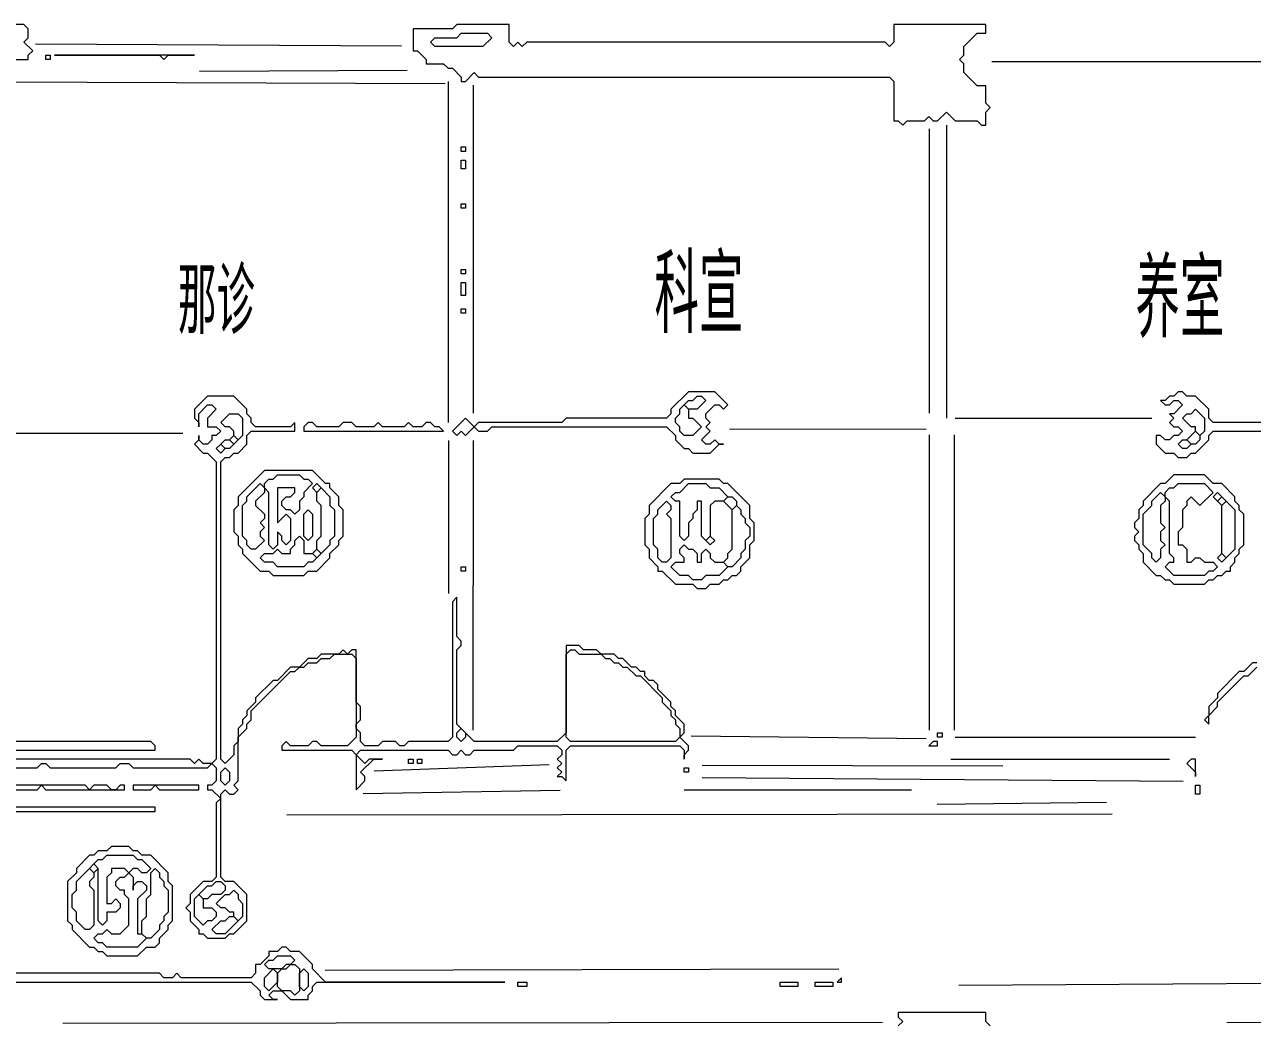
# Model space of a CAD drawing. Extents: x 12 to 2459, y 13 to 1740.
# Drawn here: x 1233.1 to 1514, y 1100.3 to 1329 of the extents above; entities that cross this region are included whole.
import ezdxf

# ---------------------------------------------------------------- set-up
doc = ezdxf.new("R2010")
doc.units = 0
for name, color, linetype, lineweight in [('OCR_TEXT', 6, 'Continuous', 0), ('TRACE_CURVE', 6, 'Continuous', 0), ('TRACE_STRAIGHT', 5, 'Continuous', 0), ('TRACE_TEXT_SYMBOL', 6, 'Continuous', 0)]:
    doc.layers.add(name, color=color, linetype=linetype, lineweight=lineweight)
doc.styles.add('wqy-unicode', font='wqy-unicode.lff')

msp = doc.modelspace()

# ---------------------------------------------------------------- linework, layer by layer
at = {"layer": 'TRACE_CURVE', "color": 6}
for points in [[(1275, 1244), (1272, 1241), (1272, 1239), (1273, 1238), (1273, 1237), (1273, 1240), (1275, 1242), (1276, 1242), (1277, 1241), (1275, 1239), (1275, 1237), (1277, 1237), (1278, 1236), (1277, 1235), (1276, 1235), (1276, 1234), (1275, 1233), (1274, 1233), (1273, 1234), (1273, 1235), (1273, 1234), (1272, 1233), (1274, 1231), (1275, 1231), (1277, 1229), (1277, 1161), (1276, 1160), (1274, 1160), (1273, 1161), (1272, 1160), (1271, 1161), (1226, 1161)], [(1286, 1237), (1285, 1238), (1285, 1239), (1284, 1240), (1284, 1241), (1281, 1244), (1275, 1244)], [(1360, 1187), (1357, 1187), (1357, 1167), (1355, 1165), (1336, 1165), (1332, 1169), (1332, 1186), (1333, 1187), (1333, 1188), (1332, 1189), (1332, 1198), (1331, 1197), (1331, 1166), (1330, 1165), (1321, 1165), (1320, 1164), (1319, 1164), (1318, 1165), (1315, 1165), (1314, 1164), (1311, 1164), (1310, 1165), (1310, 1167), (1309, 1168), (1309, 1169), (1310, 1170), (1310, 1173), (1309, 1174), (1309, 1186), (1308, 1186), (1307, 1185), (1306, 1186), (1305, 1185), (1301, 1185), (1300, 1184), (1298, 1184), (1296, 1182), (1294, 1182), (1291, 1179), (1290, 1179), (1286, 1175), (1286, 1174), (1284, 1172), (1284, 1171), (1283, 1170), (1283, 1169), (1282, 1168), (1282, 1165), (1281, 1164), (1281, 1162), (1279, 1160), (1278, 1161), (1278, 1229), (1279, 1230), (1280, 1230), (1281, 1231), (1282, 1231), (1284, 1233), (1284, 1235), (1285, 1236), (1295, 1236), (1295, 1238), (1294, 1237), (1286, 1237)], [(1292, 1164), (1292, 1163), (1308, 1163), (1309, 1162), (1309, 1154), (1311, 1156), (1311, 1157), (1310, 1158), (1313, 1161), (1315, 1161), (1312, 1161), (1311, 1160), (1309, 1162), (1310, 1163), (1330, 1163), (1331, 1162), (1332, 1162), (1333, 1163), (1334, 1162), (1335, 1162), (1336, 1163), (1345, 1163), (1346, 1164), (1355, 1164), (1356, 1163), (1356, 1162), (1355, 1161), (1356, 1160), (1355, 1159), (1356, 1158), (1355, 1157), (1356, 1157), (1357, 1156), (1357, 1163), (1358, 1164), (1383, 1164), (1384, 1163), (1384, 1161), (1384, 1162), (1385, 1163), (1385, 1164), (1383, 1166), (1384, 1167), (1384, 1169), (1382, 1171), (1382, 1172), (1381, 1173), (1381, 1174), (1378, 1177), (1378, 1178), (1377, 1179), (1376, 1179), (1375, 1180), (1375, 1181), (1374, 1181), (1373, 1182), (1372, 1182), (1370, 1184), (1369, 1184), (1368, 1185), (1365, 1185), (1364, 1186), (1361, 1186), (1360, 1187)], [(1257, 1160), (1258, 1159), (1275, 1159), (1276, 1160), (1277, 1159), (1277, 1156), (1276, 1155), (1275, 1155), (1275, 1154), (1276, 1154), (1278, 1152), (1277, 1151), (1277, 1134), (1276, 1133), (1274, 1133), (1271, 1130), (1271, 1128), (1270, 1127), (1271, 1126), (1271, 1124), (1273, 1122), (1273, 1121), (1274, 1121), (1275, 1120), (1279, 1120), (1280, 1121), (1281, 1121), (1284, 1124), (1284, 1130), (1281, 1133), (1279, 1133), (1278, 1134), (1278, 1153), (1279, 1154), (1280, 1153), (1281, 1153), (1282, 1154), (1281, 1155), (1282, 1156), (1282, 1166), (1284, 1168), (1284, 1169), (1285, 1170), (1285, 1172), (1294, 1181), (1295, 1181), (1296, 1182), (1297, 1182), (1298, 1183), (1300, 1183), (1301, 1184), (1303, 1184), (1304, 1185), (1308, 1185), (1309, 1184), (1309, 1166), (1307, 1164), (1301, 1164), (1300, 1165), (1299, 1165), (1298, 1164), (1294, 1164), (1293, 1165), (1292, 1164)], [(1226, 1163), (1263, 1163), (1263, 1164), (1262, 1165), (1226, 1165)], [(1231, 1159), (1236, 1159), (1237, 1160), (1238, 1160), (1239, 1159), (1254, 1159), (1255, 1160), (1257, 1160)], [(1433, 1103), (1433, 1102), (1434, 1101), (1433, 1100)], [(1454, 1100), (1453, 1101), (1453, 1103), (1433, 1103)]]:
    msp.add_lwpolyline(points, dxfattribs=at)
for points in [[(1280, 1240), (1282, 1240), (1283, 1239), (1283, 1235), (1282, 1234), (1281, 1235), (1281, 1236), (1280, 1237), (1279, 1237), (1278, 1238)], [(1277, 1232), (1278, 1233), (1279, 1232), (1278, 1231)], [(1278, 1233), (1279, 1234), (1280, 1234), (1281, 1233), (1280, 1232), (1279, 1232)], [(1280, 1234), (1281, 1235), (1282, 1234), (1281, 1233)], [(1357, 1185), (1358, 1186), (1359, 1186), (1360, 1185), (1365, 1185), (1366, 1184), (1367, 1184), (1368, 1183), (1369, 1183), (1370, 1182), (1371, 1182), (1373, 1180), (1374, 1180), (1379, 1175), (1379, 1174), (1381, 1172), (1381, 1171), (1382, 1170), (1382, 1169), (1383, 1168), (1383, 1166), (1382, 1165), (1358, 1165), (1357, 1166)], [(1332, 1167), (1333, 1168), (1334, 1167), (1334, 1166), (1333, 1165), (1332, 1166)], [(1278, 1158), (1279, 1159), (1280, 1158), (1280, 1156), (1279, 1155), (1278, 1156)], [(1276, 1132), (1277, 1133), (1278, 1133), (1279, 1132), (1279, 1131), (1278, 1130), (1276, 1130), (1275, 1129), (1274, 1129), (1273, 1130), (1275, 1132)], [(1272, 1129), (1273, 1130), (1274, 1129), (1274, 1127), (1276, 1127), (1277, 1126), (1277, 1125), (1276, 1124), (1275, 1124), (1274, 1123), (1272, 1125)], [(1280, 1130), (1281, 1131), (1282, 1130), (1282, 1129), (1283, 1128), (1283, 1125), (1282, 1124), (1281, 1125), (1281, 1126), (1280, 1126), (1279, 1127), (1278, 1127), (1277, 1128), (1279, 1130)], [(1279, 1124), (1280, 1125), (1281, 1125), (1282, 1124), (1279, 1121), (1277, 1121), (1276, 1122), (1278, 1124)]]:
    msp.add_lwpolyline(points, close=True, dxfattribs=at)
at = {"layer": 'TRACE_STRAIGHT', "color": 5}
for p, q in [((1235.62, 1324.6), (1319.38, 1324.13)), ((1454.37, 1320.56), (1549.37, 1320.58)), ((1273.12, 1318.37), (1320.62, 1318.54)), ((1226.87, 1315.93), (1329.37, 1315.49)), ((1330, 1316), (1330, 1238)), ((1335.73, 1315.13), (1335.77, 1240.12)), ((1444, 1306), (1444, 1239)), ((1440.16, 1240.12), (1440.16, 1305.12)), ((1446, 1239), (1491, 1239)), ((1394.37, 1236.55), (1439.38, 1236.49)), ((1226.87, 1235.53), (1269.38, 1235.51)), ((1330.15, 1233.88), (1330.15, 1198.87)), ((1335.77, 1167.62), (1335.81, 1233.87)), ((1440.14, 1167.62), (1440.17, 1235.13)), ((1445.79, 1235.13), (1445.81, 1167.62)), ((1385.62, 1166.31), (1439.38, 1165.68)), ((1446, 1166), (1501, 1166)), ((1445, 1161), (1495, 1161)), ((1313.1, 1158.31), (1353.14, 1159.75)), ((1388.12, 1159.6), (1456.88, 1159.42)), ((1388.12, 1156.76), (1498.12, 1155.96)), ((1310.62, 1153.15), (1355.62, 1153.91)), ((1384, 1154), (1436, 1154)), ((1441.87, 1150.68), (1480.63, 1151.17)), ((1293.12, 1148.23), (1481.88, 1148.51)), ((1301.87, 1112.75), (1419.38, 1113.01)), ((1446.87, 1109.3), (1604.37, 1110.22)), ((1508.13, 1100.77), (1576.88, 1101.08)), ((1241.87, 1100.6), (1429.38, 1100.85))]:
    msp.add_line(p, q, dxfattribs=at)
at = {"layer": 'TRACE_TEXT_SYMBOL', "color": 6}
for points in [[(1213, 1329), (1213, 1328), (1219, 1328), (1220, 1327), (1228, 1327), (1229, 1326), (1229, 1325), (1228, 1324), (1226, 1324), (1225, 1325), (1224, 1325), (1225, 1324), (1225, 1322), (1226, 1321), (1225, 1320), (1226, 1320), (1227, 1321), (1234, 1321), (1234, 1322), (1235, 1323), (1233, 1325), (1234, 1326), (1234, 1328), (1233, 1329)], [(1332, 1329), (1331, 1328), (1322, 1328), (1322, 1323), (1323, 1323), (1325, 1321), (1325, 1320), (1329, 1320), (1330, 1319), (1331, 1319), (1333, 1317), (1333, 1316), (1334, 1316), (1336, 1318), (1337, 1317), (1431, 1317), (1432, 1316), (1432, 1307), (1433, 1307), (1434, 1306), (1435, 1307), (1439, 1307), (1440, 1308), (1441, 1307), (1442, 1307), (1444, 1309), (1446, 1307), (1451, 1307), (1452, 1306), (1453, 1306), (1453, 1309), (1454, 1310), (1453, 1311), (1453, 1315), (1451, 1315), (1448, 1318), (1448, 1320), (1447, 1321), (1448, 1322), (1448, 1324), (1451, 1327), (1453, 1327), (1453, 1329), (1432, 1329), (1432, 1325), (1431, 1324), (1430, 1325), (1348, 1325), (1347, 1324), (1346, 1325), (1345, 1324), (1344, 1325), (1344, 1329)], [(1332, 1326), (1333, 1327), (1339, 1327), (1340, 1326), (1338, 1324), (1327, 1324), (1326, 1325), (1327, 1326)], [(1238, 1322), (1239, 1322), (1239, 1321), (1238, 1321)], [(1240, 1322), (1264, 1322), (1265, 1321), (1266, 1322), (1272, 1322)], [(1333, 1301), (1334, 1301), (1334, 1300), (1333, 1300)], [(1333, 1298), (1334, 1298), (1334, 1296), (1333, 1296)], [(1333, 1288), (1334, 1288), (1334, 1287), (1333, 1287)], [(1333, 1273), (1334, 1273), (1334, 1272), (1333, 1272)], [(1333, 1270), (1334, 1270), (1334, 1267), (1333, 1267)], [(1333, 1264), (1334, 1264), (1334, 1263), (1333, 1263)], [(1385, 1245), (1381, 1241), (1381, 1240), (1380, 1239), (1357, 1239), (1356, 1238), (1337, 1238), (1336, 1237), (1334, 1239), (1331, 1236), (1332, 1235), (1333, 1236), (1334, 1235), (1336, 1237), (1337, 1236), (1339, 1236), (1340, 1237), (1380, 1237), (1382, 1235), (1382, 1234), (1384, 1232), (1385, 1232), (1386, 1231), (1390, 1231), (1392, 1233), (1393, 1233), (1392, 1233), (1391, 1234), (1390, 1233), (1389, 1233), (1388, 1234), (1390, 1236), (1389, 1237), (1390, 1238), (1389, 1239), (1389, 1240), (1391, 1242), (1392, 1242), (1393, 1241), (1394, 1242), (1391, 1245)], [(1383, 1241), (1384, 1242), (1385, 1241), (1385, 1239), (1386, 1239), (1388, 1237), (1386, 1235), (1384, 1235), (1383, 1236), (1383, 1237), (1382, 1238), (1382, 1239), (1383, 1240)], [(1386, 1243), (1387, 1244), (1388, 1244), (1389, 1243), (1387, 1241), (1385, 1241), (1384, 1242), (1385, 1243)], [(1500, 1240), (1501, 1241), (1503, 1239), (1503, 1236), (1502, 1235), (1501, 1236), (1501, 1237), (1500, 1237), (1498, 1239), (1499, 1240)], [(1298, 1238), (1297, 1237), (1297, 1236), (1329, 1236), (1328, 1237), (1327, 1237), (1326, 1238), (1325, 1238), (1324, 1237), (1322, 1237), (1321, 1238), (1320, 1237), (1315, 1237), (1314, 1238), (1313, 1237), (1309, 1237), (1308, 1238), (1306, 1238), (1305, 1237), (1300, 1237), (1299, 1238)], [(1501, 1236), (1502, 1235), (1502, 1234), (1501, 1233), (1500, 1233), (1499, 1234)], [(1497, 1233), (1498, 1234), (1499, 1234), (1500, 1233), (1499, 1232), (1498, 1232)], [(1288, 1227), (1282, 1221), (1282, 1219), (1281, 1218), (1281, 1213), (1282, 1212), (1282, 1210), (1283, 1209), (1283, 1208), (1287, 1204), (1289, 1204), (1290, 1203), (1297, 1203), (1298, 1204), (1300, 1204), (1303, 1207), (1303, 1208), (1305, 1210), (1305, 1211), (1306, 1212), (1306, 1218), (1305, 1219), (1305, 1221), (1303, 1223), (1303, 1224), (1302, 1224), (1299, 1227)], [(1290, 1225), (1291, 1226), (1296, 1226), (1297, 1225), (1298, 1225), (1299, 1224), (1297, 1222), (1297, 1221), (1296, 1220), (1296, 1218), (1295, 1217), (1294, 1218), (1293, 1218), (1292, 1219), (1292, 1220), (1293, 1221), (1294, 1221), (1295, 1222), (1295, 1223), (1291, 1223), (1291, 1215), (1293, 1217), (1294, 1216), (1294, 1211), (1293, 1210), (1292, 1211), (1292, 1212), (1291, 1213), (1291, 1210), (1290, 1209), (1289, 1210), (1289, 1222), (1288, 1223), (1288, 1224), (1289, 1225)], [(1384, 1225), (1383, 1224), (1381, 1224), (1376, 1219), (1376, 1217), (1375, 1216), (1375, 1210), (1376, 1209), (1376, 1207), (1378, 1205), (1378, 1204), (1379, 1204), (1382, 1201), (1386, 1201), (1387, 1200), (1389, 1200), (1390, 1201), (1392, 1201), (1393, 1202), (1394, 1202), (1395, 1203), (1396, 1203), (1397, 1204), (1397, 1205), (1399, 1207), (1399, 1210), (1400, 1211), (1400, 1215), (1399, 1216), (1399, 1219), (1394, 1224), (1393, 1224), (1392, 1225)], [(1496, 1226), (1494, 1224), (1493, 1224), (1489, 1220), (1489, 1219), (1488, 1218), (1488, 1216), (1487, 1215), (1487, 1214), (1488, 1213), (1487, 1212), (1487, 1211), (1488, 1210), (1488, 1209), (1489, 1208), (1489, 1206), (1492, 1203), (1493, 1203), (1494, 1202), (1495, 1202), (1496, 1201), (1503, 1201), (1504, 1202), (1505, 1202), (1506, 1203), (1507, 1203), (1508, 1204), (1509, 1204), (1509, 1205), (1510, 1206), (1510, 1207), (1511, 1208), (1511, 1209), (1512, 1210), (1512, 1217), (1511, 1218), (1511, 1219), (1510, 1220), (1510, 1221), (1507, 1224), (1505, 1224), (1503, 1226)], [(1287, 1224), (1288, 1223), (1288, 1222), (1286, 1220), (1286, 1219), (1288, 1217), (1288, 1216), (1287, 1215), (1288, 1214), (1287, 1213), (1287, 1212), (1288, 1211), (1286, 1209), (1285, 1209), (1284, 1210), (1284, 1211), (1283, 1212), (1283, 1219), (1284, 1220), (1284, 1221)], [(1299, 1223), (1300, 1224), (1301, 1223), (1300, 1222)], [(1300, 1222), (1301, 1223), (1303, 1221), (1303, 1219), (1304, 1218), (1304, 1212), (1303, 1211), (1303, 1210), (1301, 1208), (1300, 1209), (1300, 1211), (1301, 1212), (1301, 1219), (1300, 1220)], [(1385, 1224), (1389, 1224), (1390, 1223), (1392, 1223), (1394, 1221), (1393, 1220), (1391, 1220), (1390, 1219), (1390, 1212), (1389, 1211), (1388, 1212), (1388, 1220), (1387, 1220), (1387, 1218), (1386, 1217), (1386, 1216), (1385, 1215), (1385, 1212), (1384, 1211), (1383, 1212), (1383, 1220), (1382, 1220), (1381, 1221), (1382, 1222), (1383, 1222)], [(1493, 1222), (1494, 1221), (1494, 1220), (1493, 1219), (1493, 1215), (1494, 1214), (1493, 1213), (1493, 1211), (1494, 1210), (1493, 1209), (1493, 1207), (1492, 1206), (1491, 1207), (1491, 1208), (1489, 1210), (1489, 1217), (1491, 1219), (1491, 1220)], [(1496, 1223), (1497, 1224), (1503, 1224), (1505, 1222), (1502, 1219), (1500, 1221), (1499, 1220), (1499, 1219), (1498, 1218), (1498, 1214), (1497, 1213), (1497, 1210), (1498, 1210), (1499, 1209), (1499, 1206), (1500, 1206), (1501, 1207), (1502, 1207), (1503, 1206), (1505, 1206), (1506, 1205), (1505, 1204), (1504, 1204), (1503, 1203), (1496, 1203), (1494, 1205), (1495, 1206), (1496, 1206), (1496, 1207), (1495, 1208), (1495, 1220), (1494, 1221), (1494, 1222), (1495, 1223)], [(1505, 1221), (1506, 1222), (1507, 1221), (1506, 1220)], [(1380, 1220), (1381, 1219), (1381, 1218), (1380, 1217), (1381, 1216), (1381, 1207), (1380, 1206), (1379, 1206), (1378, 1207), (1378, 1209), (1377, 1210), (1377, 1216), (1378, 1217), (1378, 1218)], [(1393, 1220), (1394, 1221), (1395, 1221), (1396, 1220), (1396, 1219), (1395, 1218)], [(1395, 1218), (1396, 1219), (1397, 1218), (1397, 1217), (1398, 1216), (1398, 1215), (1399, 1214), (1399, 1212), (1398, 1211), (1398, 1209), (1397, 1208), (1397, 1207), (1395, 1205), (1394, 1205), (1393, 1206), (1394, 1207), (1394, 1208), (1395, 1209)], [(1506, 1220), (1507, 1221), (1508, 1220), (1507, 1219)], [(1507, 1219), (1508, 1220), (1510, 1218), (1510, 1209), (1508, 1207), (1507, 1208)], [(1297, 1217), (1298, 1218), (1299, 1217), (1299, 1212), (1298, 1211), (1297, 1212)], [(1295, 1211), (1296, 1212), (1297, 1211), (1297, 1208), (1299, 1208), (1300, 1207), (1299, 1206), (1298, 1206), (1297, 1205), (1291, 1205), (1290, 1206), (1288, 1206), (1287, 1207), (1288, 1208), (1290, 1208), (1291, 1209), (1292, 1208), (1294, 1208), (1294, 1209), (1295, 1210)], [(1389, 1211), (1390, 1212), (1391, 1211), (1390, 1210)], [(1299, 1208), (1300, 1209), (1301, 1208), (1300, 1207)], [(1383, 1209), (1384, 1210), (1385, 1209), (1386, 1209), (1387, 1208), (1387, 1206), (1388, 1206), (1388, 1208), (1389, 1209), (1390, 1208), (1390, 1207), (1391, 1206), (1393, 1206), (1394, 1205), (1392, 1203), (1389, 1203), (1388, 1202), (1386, 1202), (1385, 1203), (1383, 1203), (1381, 1205), (1382, 1206), (1384, 1206), (1384, 1207), (1383, 1208)], [(1506, 1207), (1507, 1208), (1508, 1207), (1507, 1206)], [(1333, 1205), (1334, 1205), (1334, 1204), (1333, 1204)], [(1442, 1167), (1443, 1167), (1443, 1166), (1442, 1166)], [(1441, 1165), (1440, 1164), (1442, 1164), (1442, 1165)], [(1321, 1161), (1322, 1161), (1322, 1160), (1321, 1160)], [(1323, 1161), (1324, 1161), (1324, 1160), (1323, 1160)], [(1500, 1161), (1499, 1160), (1501, 1158), (1501, 1157), (1501, 1161)], [(1384, 1159), (1385, 1159), (1385, 1158), (1384, 1158)], [(1220, 1156), (1219, 1155), (1218, 1155), (1218, 1154), (1219, 1155), (1220, 1154), (1236, 1154), (1237, 1155), (1238, 1154), (1256, 1154), (1256, 1155), (1255, 1155), (1254, 1154), (1253, 1154), (1252, 1155), (1249, 1155), (1248, 1154), (1247, 1155), (1223, 1155), (1222, 1156)], [(1258, 1155), (1258, 1154), (1262, 1154), (1263, 1155), (1264, 1154), (1273, 1154), (1273, 1155)], [(1501, 1155), (1502, 1155), (1502, 1153), (1501, 1153)], [(1226, 1150), (1225, 1149), (1263, 1149), (1263, 1150)], [(1253, 1141), (1252, 1140), (1250, 1140), (1249, 1139), (1248, 1139), (1245, 1136), (1245, 1135), (1243, 1133), (1243, 1124), (1244, 1123), (1244, 1122), (1248, 1118), (1249, 1118), (1250, 1117), (1251, 1117), (1252, 1116), (1259, 1116), (1261, 1118), (1263, 1118), (1264, 1119), (1264, 1120), (1266, 1122), (1266, 1123), (1267, 1124), (1267, 1132), (1266, 1133), (1266, 1135), (1262, 1139), (1260, 1139), (1259, 1140), (1258, 1140), (1257, 1141)], [(1251, 1138), (1252, 1139), (1258, 1139), (1259, 1138), (1260, 1138), (1262, 1136), (1261, 1135), (1260, 1135), (1259, 1136), (1258, 1136), (1257, 1135), (1256, 1136), (1253, 1136), (1253, 1135), (1252, 1134), (1252, 1128), (1253, 1128), (1254, 1129), (1255, 1128), (1255, 1127), (1254, 1126), (1252, 1126), (1252, 1124), (1251, 1123), (1250, 1124), (1250, 1136), (1249, 1137), (1250, 1138)], [(1248, 1136), (1249, 1135), (1249, 1134), (1248, 1133), (1248, 1132), (1249, 1131), (1249, 1123), (1248, 1122), (1247, 1122), (1245, 1124), (1245, 1126), (1244, 1127), (1244, 1130), (1245, 1131), (1245, 1133)], [(1248, 1136), (1249, 1137), (1250, 1136), (1249, 1135)], [(1256, 1134), (1257, 1135), (1258, 1134), (1258, 1131), (1258, 1132), (1259, 1133), (1260, 1133), (1261, 1132), (1261, 1131), (1259, 1129), (1259, 1121), (1260, 1121), (1261, 1120), (1259, 1118), (1252, 1118), (1251, 1119), (1250, 1119), (1249, 1120), (1250, 1121), (1251, 1121), (1252, 1122), (1253, 1121), (1255, 1121), (1257, 1123), (1257, 1129), (1256, 1130), (1256, 1131), (1255, 1131), (1254, 1132), (1254, 1133), (1255, 1134)], [(1262, 1135), (1263, 1136), (1264, 1135), (1264, 1134), (1265, 1133), (1265, 1132), (1266, 1131), (1266, 1126), (1265, 1125), (1265, 1124), (1264, 1123), (1264, 1122), (1262, 1120), (1261, 1120), (1260, 1121), (1260, 1124), (1261, 1125), (1261, 1129), (1262, 1130)], [(1290, 1115), (1291, 1116), (1294, 1116), (1295, 1115), (1294, 1114), (1293, 1114), (1292, 1113), (1289, 1113), (1288, 1114), (1289, 1115)], [(1290, 1113), (1291, 1112), (1291, 1110), (1289, 1108), (1288, 1109), (1288, 1111)], [(1293, 1113), (1294, 1114), (1295, 1114), (1296, 1113), (1296, 1108), (1295, 1107), (1294, 1108), (1292, 1108), (1291, 1109), (1291, 1112), (1292, 1113)], [(1296, 1112), (1297, 1113), (1298, 1112), (1298, 1109), (1297, 1108), (1296, 1109)], [(1346, 1110), (1348, 1110), (1348, 1109), (1346, 1109)], [(1406, 1110), (1410, 1110), (1410, 1109), (1406, 1109)], [(1414, 1110), (1418, 1110), (1418, 1109), (1414, 1109)], [(1420, 1111), (1419, 1110), (1420, 1110)]]:
    msp.add_lwpolyline(points, close=True, dxfattribs=at)
for points in [[(1547, 1238), (1505, 1238), (1504, 1239), (1504, 1241), (1501, 1244), (1499, 1244), (1498, 1245), (1497, 1245), (1496, 1244), (1495, 1244), (1494, 1243), (1493, 1243), (1494, 1242), (1495, 1242), (1496, 1243), (1497, 1243), (1498, 1242), (1496, 1240), (1495, 1240), (1496, 1239), (1495, 1238), (1496, 1237), (1497, 1237), (1498, 1236), (1497, 1235), (1496, 1235), (1495, 1234), (1494, 1234), (1493, 1235), (1492, 1235), (1492, 1233), (1494, 1231), (1496, 1231), (1497, 1230), (1499, 1230), (1500, 1231), (1501, 1231), (1504, 1234), (1504, 1235), (1505, 1236), (1545, 1236)], [(1515, 1183), (1514, 1183), (1512, 1181), (1511, 1181), (1506, 1176), (1506, 1175), (1504, 1173), (1504, 1171), (1503, 1170), (1504, 1169), (1504, 1171), (1506, 1173), (1506, 1174), (1512, 1180), (1513, 1180), (1515, 1182)], [(1218, 1110), (1285, 1110), (1287, 1108), (1287, 1107), (1288, 1106), (1291, 1106), (1290, 1106), (1289, 1107), (1290, 1108), (1292, 1108), (1294, 1106), (1298, 1106), (1298, 1107), (1299, 1108), (1299, 1109), (1300, 1110), (1343, 1110), (1302, 1110), (1299, 1113), (1299, 1114), (1296, 1117), (1294, 1117), (1293, 1118), (1292, 1118), (1291, 1117), (1289, 1117), (1289, 1116), (1287, 1114), (1286, 1114), (1286, 1112), (1285, 1111), (1269, 1111), (1268, 1112), (1267, 1111), (1265, 1111), (1264, 1112), (1205, 1112)]]:
    msp.add_lwpolyline(points, dxfattribs=at)

# ---------------------------------------------------------------- texts
at = {"layer": 'OCR_TEXT', "color": 6, "style": 'wqy-unicode'}
for s, height, width, p in [('科宣', 15.6, 0.477622, (1377.24, 1260.14)), ('养室', 15.6, 0.477622, (1487.24, 1259.14)), ('那诊', 13.26, 0.488232, (1268.21, 1259.67))]:
    msp.add_text(s, height=height, dxfattribs=dict(at, width=width)).set_placement(p)

doc.saveas('drawing.dxf')
